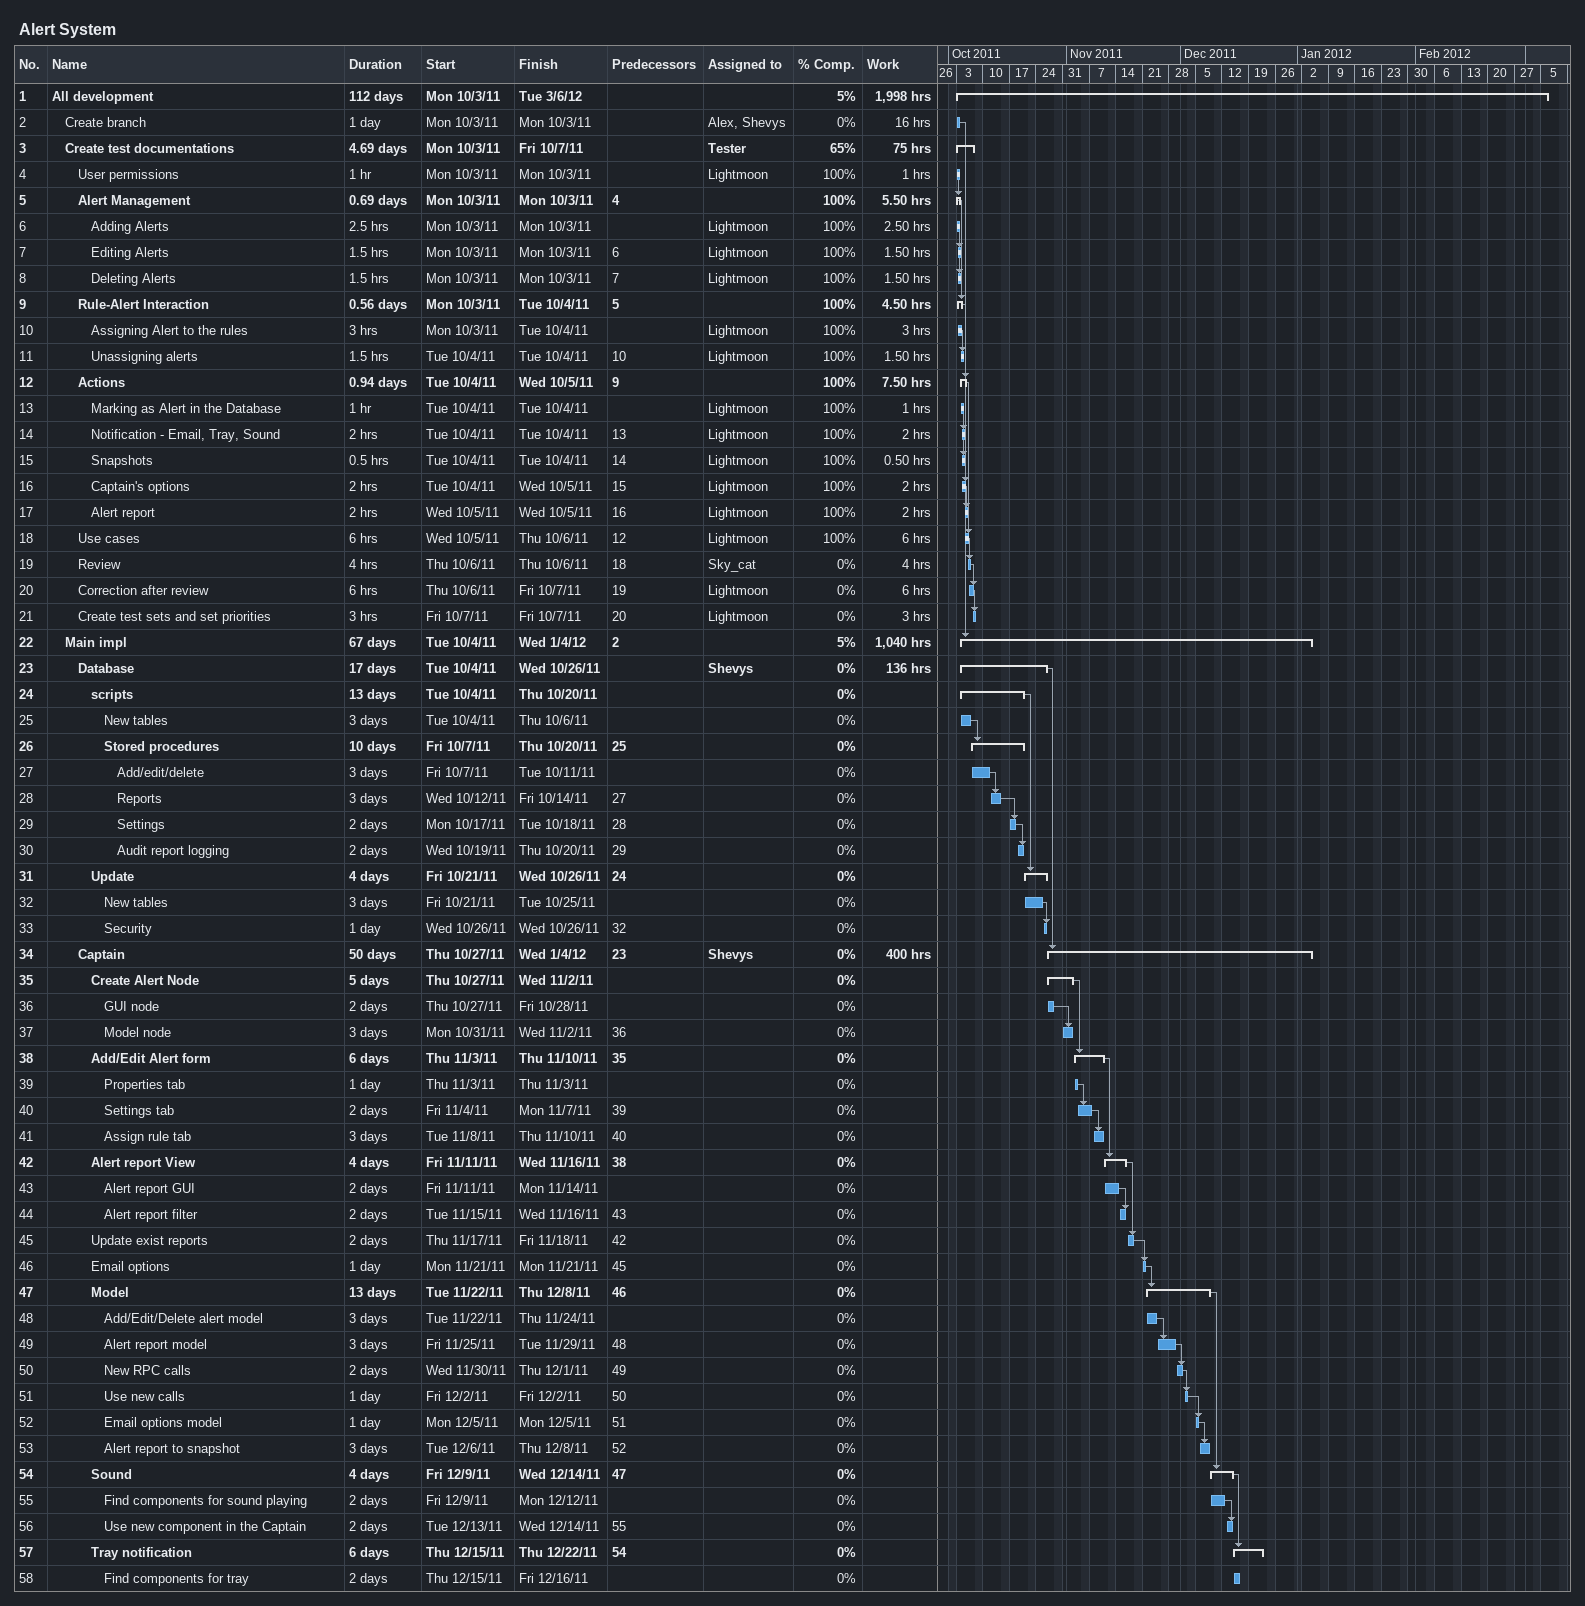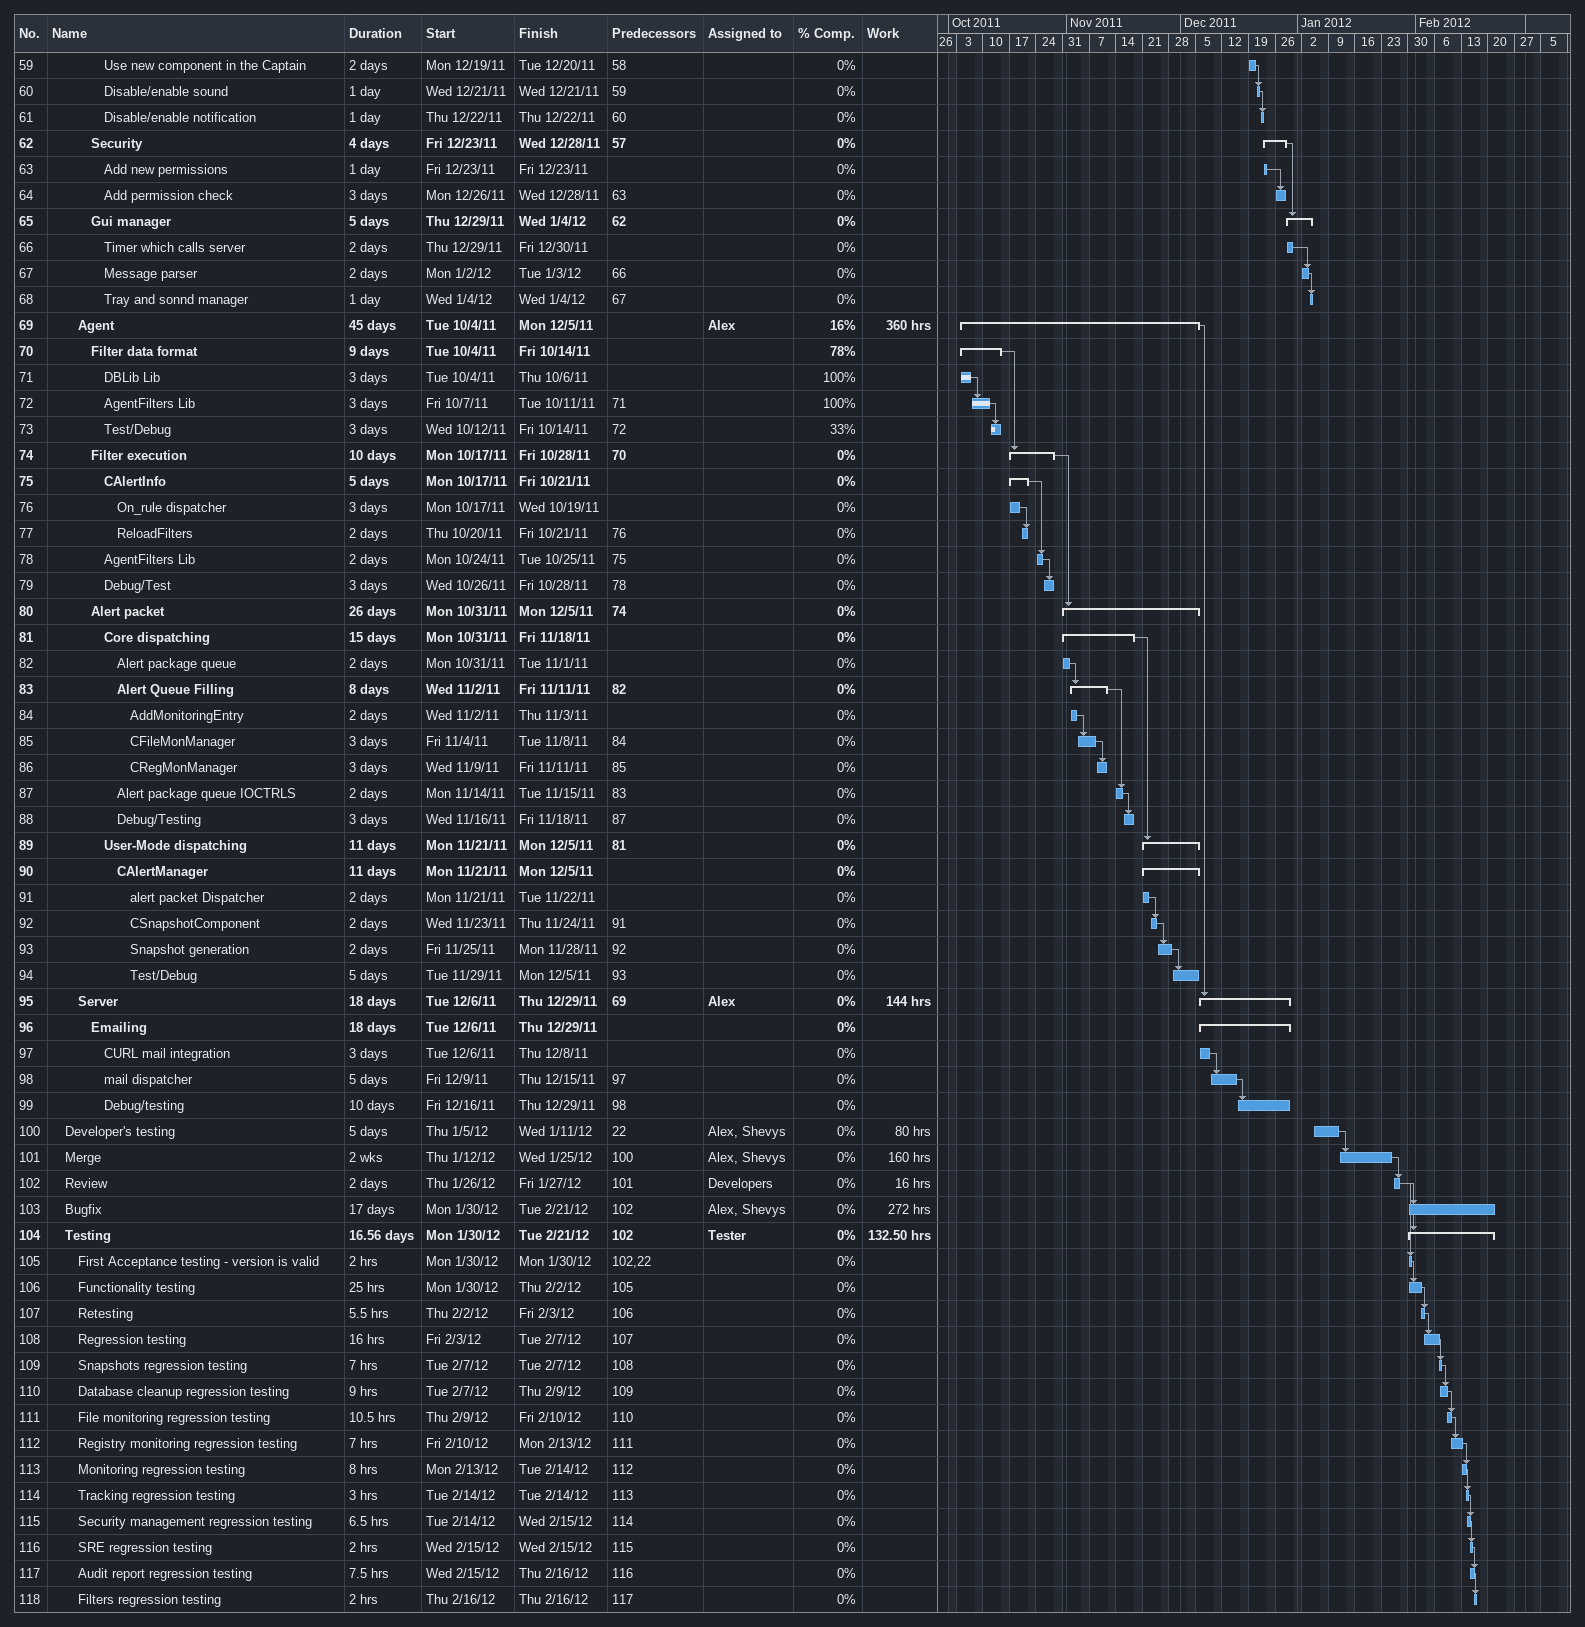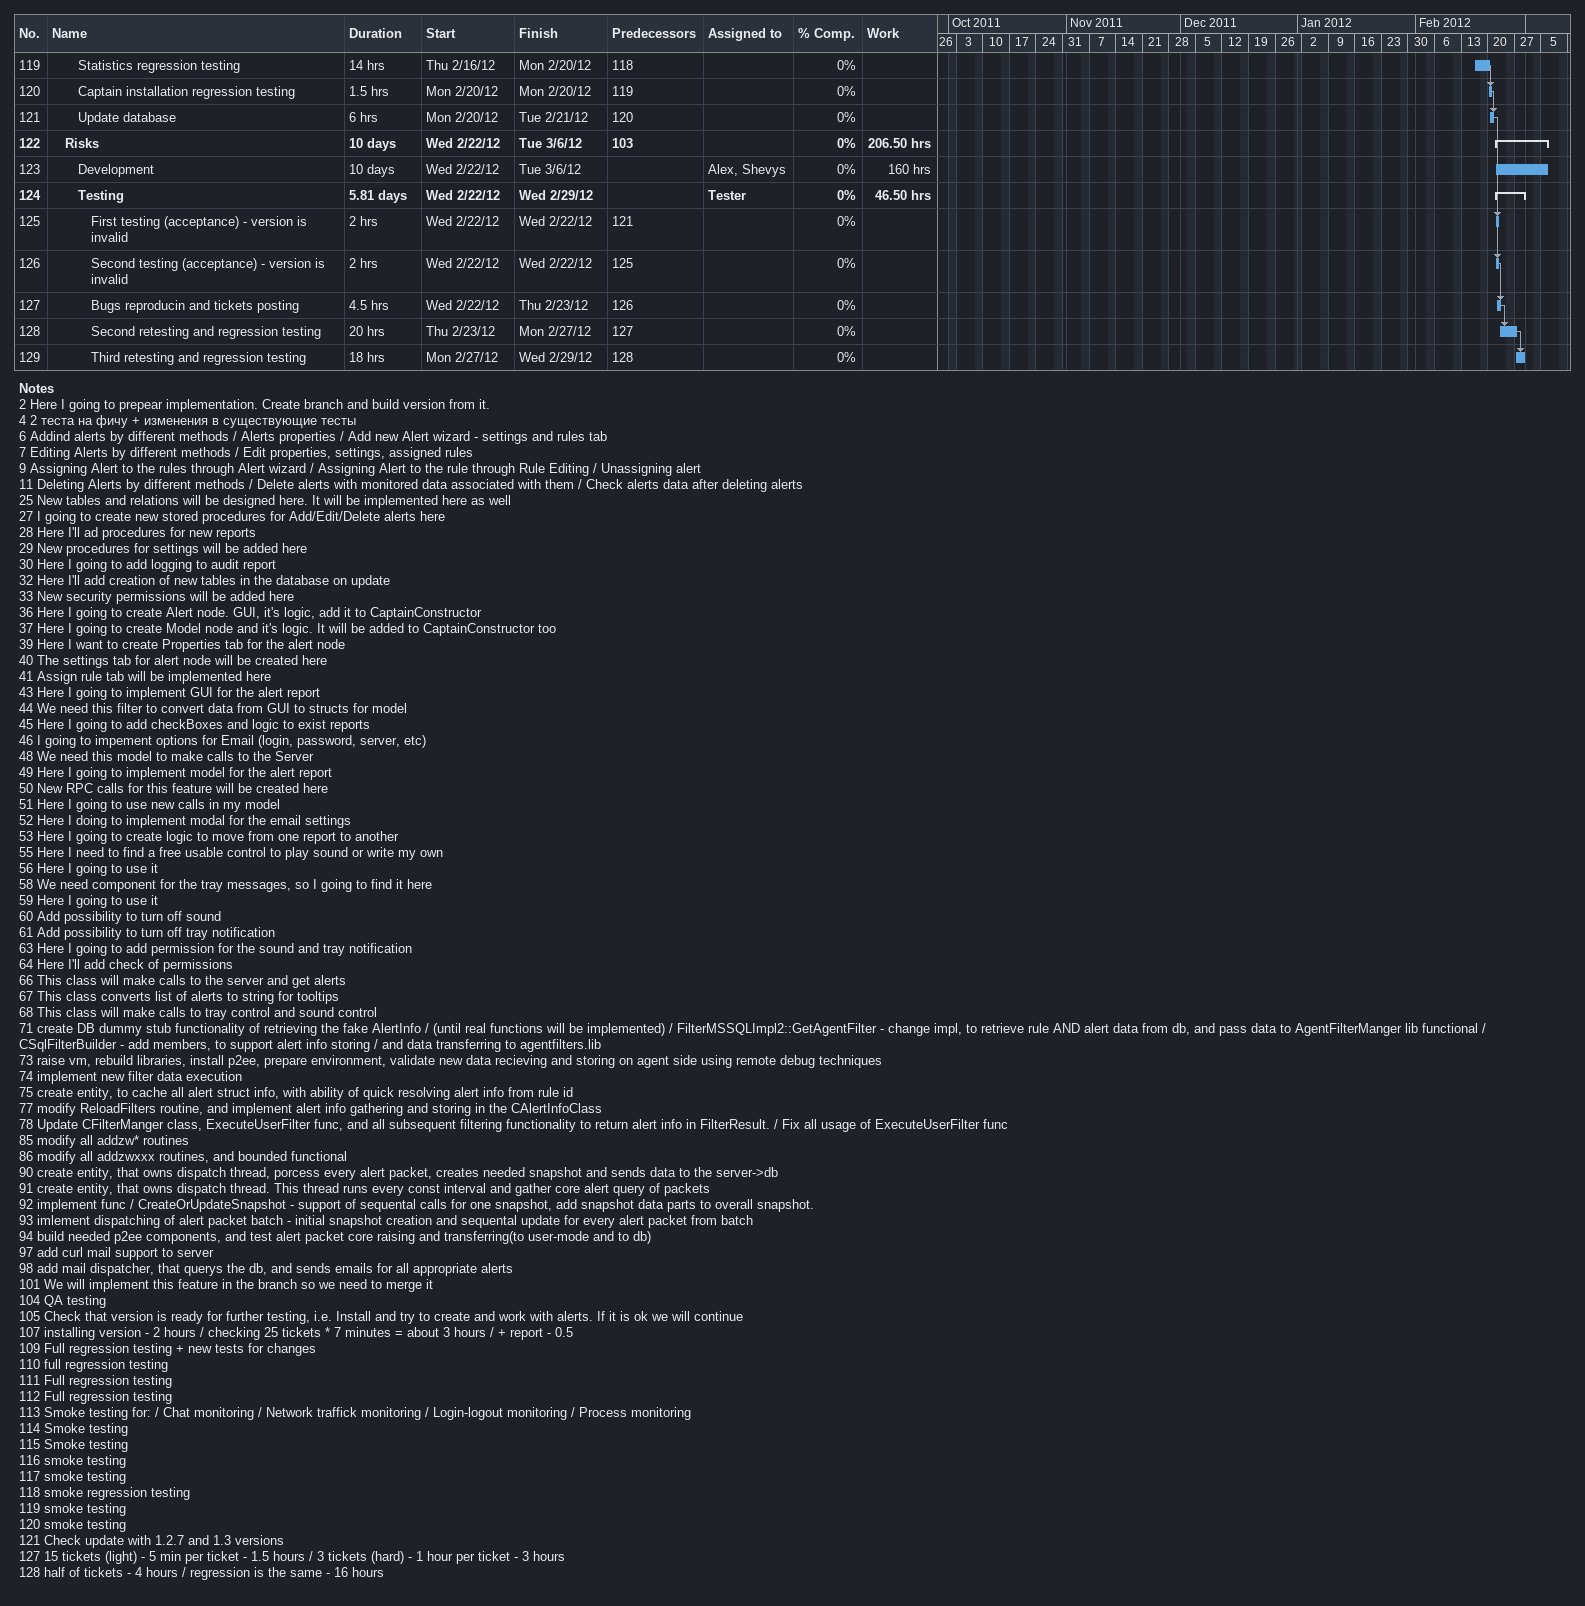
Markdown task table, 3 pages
Alert System

| ID | Level | Task | Duration | Start | Finish | Predecessors | Resources | % complete | Work (h) |
|---|---|---|---|---|---|---|---|---|---|
| 1 | 1 | **All development** | 112d | 2011-10-03 | 2012-03-06 |  |  | 5 | 1998 |
| 2 | 2 | Create branch | 1d | 2011-10-03 | 2011-10-03 |  | Alex, Shevys | 0 | 16 |
| 3 | 2 | **Create test documentations** | 4.69d | 2011-10-03 | 2011-10-07 |  | Tester | 65 | 75 |
| 4 | 3 | User permissions | 1h | 2011-10-03 | 2011-10-03 |  | Lightmoon | 100 | 1 |
| 5 | 3 | **Alert Management** | 0.69d | 2011-10-03 | 2011-10-03 | 4 |  | 100 | 5.50 |
| 6 | 4 | Adding Alerts | 2.5h | 2011-10-03 | 2011-10-03 |  | Lightmoon | 100 | 2.50 |
| 7 | 4 | Editing Alerts | 1.5h | 2011-10-03 | 2011-10-03 | 6 | Lightmoon | 100 | 1.50 |
| 8 | 4 | Deleting Alerts | 1.5h | 2011-10-03 | 2011-10-03 | 7 | Lightmoon | 100 | 1.50 |
| 9 | 3 | **Rule-Alert Interaction** | 0.56d | 2011-10-03 | 2011-10-04 | 5 |  | 100 | 4.50 |
| 10 | 4 | Assigning Alert to the rules | 3h | 2011-10-03 | 2011-10-04 |  | Lightmoon | 100 | 3 |
| 11 | 4 | Unassigning alerts | 1.5h | 2011-10-04 | 2011-10-04 | 10 | Lightmoon | 100 | 1.50 |
| 12 | 3 | **Actions** | 0.94d | 2011-10-04 | 2011-10-05 | 9 |  | 100 | 7.50 |
| 13 | 4 | Marking as Alert in the Database | 1h | 2011-10-04 | 2011-10-04 |  | Lightmoon | 100 | 1 |
| 14 | 4 | Notification - Email, Tray, Sound | 2h | 2011-10-04 | 2011-10-04 | 13 | Lightmoon | 100 | 2 |
| 15 | 4 | Snapshots | 0.5h | 2011-10-04 | 2011-10-04 | 14 | Lightmoon | 100 | 0.50 |
| 16 | 4 | Captain's options | 2h | 2011-10-04 | 2011-10-05 | 15 | Lightmoon | 100 | 2 |
| 17 | 4 | Alert report | 2h | 2011-10-05 | 2011-10-05 | 16 | Lightmoon | 100 | 2 |
| 18 | 3 | Use cases | 6h | 2011-10-05 | 2011-10-06 | 12 | Lightmoon | 100 | 6 |
| 19 | 3 | Review | 4h | 2011-10-06 | 2011-10-06 | 18 | Sky_cat | 0 | 4 |
| 20 | 3 | Correction after review | 6h | 2011-10-06 | 2011-10-07 | 19 | Lightmoon | 0 | 6 |
| 21 | 3 | Create test sets and set priorities | 3h | 2011-10-07 | 2011-10-07 | 20 | Lightmoon | 0 | 3 |
| 22 | 2 | **Main impl** | 67d | 2011-10-04 | 2012-01-04 | 2 |  | 5 | 1040 |
| 23 | 3 | **Database** | 17d | 2011-10-04 | 2011-10-26 |  | Shevys | 0 | 136 |
| 24 | 4 | **scripts** | 13d | 2011-10-04 | 2011-10-20 |  |  | 0 |  |
| 25 | 5 | New tables | 3d | 2011-10-04 | 2011-10-06 |  |  | 0 |  |
| 26 | 5 | **Stored procedures** | 10d | 2011-10-07 | 2011-10-20 | 25 |  | 0 |  |
| 27 | 6 | Add/edit/delete | 3d | 2011-10-07 | 2011-10-11 |  |  | 0 |  |
| 28 | 6 | Reports | 3d | 2011-10-12 | 2011-10-14 | 27 |  | 0 |  |
| 29 | 6 | Settings | 2d | 2011-10-17 | 2011-10-18 | 28 |  | 0 |  |
| 30 | 6 | Audit report logging | 2d | 2011-10-19 | 2011-10-20 | 29 |  | 0 |  |
| 31 | 4 | **Update** | 4d | 2011-10-21 | 2011-10-26 | 24 |  | 0 |  |
| 32 | 5 | New tables | 3d | 2011-10-21 | 2011-10-25 |  |  | 0 |  |
| 33 | 5 | Security | 1d | 2011-10-26 | 2011-10-26 | 32 |  | 0 |  |
| 34 | 3 | **Captain** | 50d | 2011-10-27 | 2012-01-04 | 23 | Shevys | 0 | 400 |
| 35 | 4 | **Create Alert Node** | 5d | 2011-10-27 | 2011-11-02 |  |  | 0 |  |
| 36 | 5 | GUI node | 2d | 2011-10-27 | 2011-10-28 |  |  | 0 |  |
| 37 | 5 | Model node | 3d | 2011-10-31 | 2011-11-02 | 36 |  | 0 |  |
| 38 | 4 | **Add/Edit Alert form** | 6d | 2011-11-03 | 2011-11-10 | 35 |  | 0 |  |
| 39 | 5 | Properties tab | 1d | 2011-11-03 | 2011-11-03 |  |  | 0 |  |
| 40 | 5 | Settings tab | 2d | 2011-11-04 | 2011-11-07 | 39 |  | 0 |  |
| 41 | 5 | Assign rule tab | 3d | 2011-11-08 | 2011-11-10 | 40 |  | 0 |  |
| 42 | 4 | **Alert report View** | 4d | 2011-11-11 | 2011-11-16 | 38 |  | 0 |  |
| 43 | 5 | Alert report GUI | 2d | 2011-11-11 | 2011-11-14 |  |  | 0 |  |
| 44 | 5 | Alert report filter | 2d | 2011-11-15 | 2011-11-16 | 43 |  | 0 |  |
| 45 | 4 | Update exist reports | 2d | 2011-11-17 | 2011-11-18 | 42 |  | 0 |  |
| 46 | 4 | Email options | 1d | 2011-11-21 | 2011-11-21 | 45 |  | 0 |  |
| 47 | 4 | **Model** | 13d | 2011-11-22 | 2011-12-08 | 46 |  | 0 |  |
| 48 | 5 | Add/Edit/Delete alert model | 3d | 2011-11-22 | 2011-11-24 |  |  | 0 |  |
| 49 | 5 | Alert report model | 3d | 2011-11-25 | 2011-11-29 | 48 |  | 0 |  |
| 50 | 5 | New RPC calls | 2d | 2011-11-30 | 2011-12-01 | 49 |  | 0 |  |
| 51 | 5 | Use new calls | 1d | 2011-12-02 | 2011-12-02 | 50 |  | 0 |  |
| 52 | 5 | Email options model | 1d | 2011-12-05 | 2011-12-05 | 51 |  | 0 |  |
| 53 | 5 | Alert report to snapshot | 3d | 2011-12-06 | 2011-12-08 | 52 |  | 0 |  |
| 54 | 4 | **Sound** | 4d | 2011-12-09 | 2011-12-14 | 47 |  | 0 |  |
| 55 | 5 | Find components for sound playing | 2d | 2011-12-09 | 2011-12-12 |  |  | 0 |  |
| 56 | 5 | Use new component in the Captain | 2d | 2011-12-13 | 2011-12-14 | 55 |  | 0 |  |
| 57 | 4 | **Tray notification** | 6d | 2011-12-15 | 2011-12-22 | 54 |  | 0 |  |
| 58 | 5 | Find components for tray | 2d | 2011-12-15 | 2011-12-16 |  |  | 0 |  |
| 59 | 5 | Use new component in the Captain | 2d | 2011-12-19 | 2011-12-20 | 58 |  | 0 |  |
| 60 | 5 | Disable/enable sound | 1d | 2011-12-21 | 2011-12-21 | 59 |  | 0 |  |
| 61 | 5 | Disable/enable notification | 1d | 2011-12-22 | 2011-12-22 | 60 |  | 0 |  |
| 62 | 4 | **Security** | 4d | 2011-12-23 | 2011-12-28 | 57 |  | 0 |  |
| 63 | 5 | Add new permissions | 1d | 2011-12-23 | 2011-12-23 |  |  | 0 |  |
| 64 | 5 | Add permission check | 3d | 2011-12-26 | 2011-12-28 | 63 |  | 0 |  |
| 65 | 4 | **Gui manager** | 5d | 2011-12-29 | 2012-01-04 | 62 |  | 0 |  |
| 66 | 5 | Timer which calls server | 2d | 2011-12-29 | 2011-12-30 |  |  | 0 |  |
| 67 | 5 | Message parser | 2d | 2012-01-02 | 2012-01-03 | 66 |  | 0 |  |
| 68 | 5 | Tray and sonnd manager | 1d | 2012-01-04 | 2012-01-04 | 67 |  | 0 |  |
| 69 | 3 | **Agent** | 45d | 2011-10-04 | 2011-12-05 |  | Alex | 16 | 360 |
| 70 | 4 | **Filter data format** | 9d | 2011-10-04 | 2011-10-14 |  |  | 78 |  |
| 71 | 5 | DBLib Lib | 3d | 2011-10-04 | 2011-10-06 |  |  | 100 |  |
| 72 | 5 | AgentFilters Lib | 3d | 2011-10-07 | 2011-10-11 | 71 |  | 100 |  |
| 73 | 5 | Test/Debug | 3d | 2011-10-12 | 2011-10-14 | 72 |  | 33 |  |
| 74 | 4 | **Filter execution** | 10d | 2011-10-17 | 2011-10-28 | 70 |  | 0 |  |
| 75 | 5 | **CAlertInfo** | 5d | 2011-10-17 | 2011-10-21 |  |  | 0 |  |
| 76 | 6 | On_rule dispatcher | 3d | 2011-10-17 | 2011-10-19 |  |  | 0 |  |
| 77 | 6 | ReloadFilters | 2d | 2011-10-20 | 2011-10-21 | 76 |  | 0 |  |
| 78 | 5 | AgentFilters Lib | 2d | 2011-10-24 | 2011-10-25 | 75 |  | 0 |  |
| 79 | 5 | Debug/Test | 3d | 2011-10-26 | 2011-10-28 | 78 |  | 0 |  |
| 80 | 4 | **Alert packet** | 26d | 2011-10-31 | 2011-12-05 | 74 |  | 0 |  |
| 81 | 5 | **Core dispatching** | 15d | 2011-10-31 | 2011-11-18 |  |  | 0 |  |
| 82 | 6 | Alert package queue | 2d | 2011-10-31 | 2011-11-01 |  |  | 0 |  |
| 83 | 6 | **Alert Queue Filling** | 8d | 2011-11-02 | 2011-11-11 | 82 |  | 0 |  |
| 84 | 7 | AddMonitoringEntry | 2d | 2011-11-02 | 2011-11-03 |  |  | 0 |  |
| 85 | 7 | CFileMonManager | 3d | 2011-11-04 | 2011-11-08 | 84 |  | 0 |  |
| 86 | 7 | CRegMonManager | 3d | 2011-11-09 | 2011-11-11 | 85 |  | 0 |  |
| 87 | 6 | Alert package queue IOCTRLS | 2d | 2011-11-14 | 2011-11-15 | 83 |  | 0 |  |
| 88 | 6 | Debug/Testing | 3d | 2011-11-16 | 2011-11-18 | 87 |  | 0 |  |
| 89 | 5 | **User-Mode dispatching** | 11d | 2011-11-21 | 2011-12-05 | 81 |  | 0 |  |
| 90 | 6 | **CAlertManager** | 11d | 2011-11-21 | 2011-12-05 |  |  | 0 |  |
| 91 | 7 | alert packet Dispatcher | 2d | 2011-11-21 | 2011-11-22 |  |  | 0 |  |
| 92 | 7 | CSnapshotComponent | 2d | 2011-11-23 | 2011-11-24 | 91 |  | 0 |  |
| 93 | 7 | Snapshot generation | 2d | 2011-11-25 | 2011-11-28 | 92 |  | 0 |  |
| 94 | 7 | Test/Debug | 5d | 2011-11-29 | 2011-12-05 | 93 |  | 0 |  |
| 95 | 3 | **Server** | 18d | 2011-12-06 | 2011-12-29 | 69 | Alex | 0 | 144 |
| 96 | 4 | **Emailing** | 18d | 2011-12-06 | 2011-12-29 |  |  | 0 |  |
| 97 | 5 | CURL mail integration | 3d | 2011-12-06 | 2011-12-08 |  |  | 0 |  |
| 98 | 5 | mail dispatcher | 5d | 2011-12-09 | 2011-12-15 | 97 |  | 0 |  |
| 99 | 5 | Debug/testing | 10d | 2011-12-16 | 2011-12-29 | 98 |  | 0 |  |
| 100 | 2 | Developer's testing | 5d | 2012-01-05 | 2012-01-11 | 22 | Alex, Shevys | 0 | 80 |
| 101 | 2 | Merge | 2w | 2012-01-12 | 2012-01-25 | 100 | Alex, Shevys | 0 | 160 |
| 102 | 2 | Review | 2d | 2012-01-26 | 2012-01-27 | 101 | Developers | 0 | 16 |
| 103 | 2 | Bugfix | 17d | 2012-01-30 | 2012-02-21 | 102 | Alex, Shevys | 0 | 272 |
| 104 | 2 | **Testing** | 16.56d | 2012-01-30 | 2012-02-21 | 102 | Tester | 0 | 132.50 |
| 105 | 3 | First Acceptance testing - version is valid | 2h | 2012-01-30 | 2012-01-30 | 102, 22 |  | 0 |  |
| 106 | 3 | Functionality testing | 25h | 2012-01-30 | 2012-02-02 | 105 |  | 0 |  |
| 107 | 3 | Retesting | 5.5h | 2012-02-02 | 2012-02-03 | 106 |  | 0 |  |
| 108 | 3 | Regression testing | 16h | 2012-02-03 | 2012-02-07 | 107 |  | 0 |  |
| 109 | 3 | Snapshots regression testing | 7h | 2012-02-07 | 2012-02-07 | 108 |  | 0 |  |
| 110 | 3 | Database cleanup regression testing | 9h | 2012-02-07 | 2012-02-09 | 109 |  | 0 |  |
| 111 | 3 | File monitoring regression testing | 10.5h | 2012-02-09 | 2012-02-10 | 110 |  | 0 |  |
| 112 | 3 | Registry monitoring regression testing | 7h | 2012-02-10 | 2012-02-13 | 111 |  | 0 |  |
| 113 | 3 | Monitoring regression testing | 8h | 2012-02-13 | 2012-02-14 | 112 |  | 0 |  |
| 114 | 3 | Tracking regression testing | 3h | 2012-02-14 | 2012-02-14 | 113 |  | 0 |  |
| 115 | 3 | Security management regression testing | 6.5h | 2012-02-14 | 2012-02-15 | 114 |  | 0 |  |
| 116 | 3 | SRE regression testing | 2h | 2012-02-15 | 2012-02-15 | 115 |  | 0 |  |
| 117 | 3 | Audit report regression testing | 7.5h | 2012-02-15 | 2012-02-16 | 116 |  | 0 |  |
| 118 | 3 | Filters regression testing | 2h | 2012-02-16 | 2012-02-16 | 117 |  | 0 |  |
| 119 | 3 | Statistics regression testing | 14h | 2012-02-16 | 2012-02-20 | 118 |  | 0 |  |
| 120 | 3 | Captain installation regression testing | 1.5h | 2012-02-20 | 2012-02-20 | 119 |  | 0 |  |
| 121 | 3 | Update database | 6h | 2012-02-20 | 2012-02-21 | 120 |  | 0 |  |
| 122 | 2 | **Risks** | 10d | 2012-02-22 | 2012-03-06 | 103 |  | 0 | 206.50 |
| 123 | 3 | Development | 10d | 2012-02-22 | 2012-03-06 |  | Alex, Shevys | 0 | 160 |
| 124 | 3 | **Testing** | 5.81d | 2012-02-22 | 2012-02-29 |  | Tester | 0 | 46.50 |
| 125 | 4 | First testing (acceptance) - version is invalid | 2h | 2012-02-22 | 2012-02-22 | 121 |  | 0 |  |
| 126 | 4 | Second testing (acceptance) - version is invalid | 2h | 2012-02-22 | 2012-02-22 | 125 |  | 0 |  |
| 127 | 4 | Bugs reproducin and tickets posting | 4.5h | 2012-02-22 | 2012-02-23 | 126 |  | 0 |  |
| 128 | 4 | Second retesting and regression testing | 20h | 2012-02-23 | 2012-02-27 | 127 |  | 0 |  |
| 129 | 4 | Third retesting and regression testing | 18h | 2012-02-27 | 2012-02-29 | 128 |  | 0 |  |

Notes
- 2: Here I going to prepear implementation. Create branch and build version from it.
- 4: 2 теста на фичу + изменения в существующие тесты
- 6: Addind alerts by different methods / Alerts properties / Add new Alert wizard - settings and rules tab
- 7: Editing Alerts by different methods / Edit properties, settings, assigned rules
- 9: Assigning Alert to the rules through Alert wizard / Assigning Alert to the rule through Rule Editing / Unassigning alert
- 11: Deleting Alerts by different methods / Delete alerts with monitored data associated with them / Check alerts data after deleting alerts
- 25: New tables and relations will be designed here. It will be implemented here as well
- 27: I going to create new stored procedures for Add/Edit/Delete alerts here
- 28: Here I'll ad procedures for new reports
- 29: New procedures for settings will be added here
- 30: Here I going to add logging to audit report
- 32: Here I'll add creation of new tables in the database on update
- 33: New security permissions will be added here
- 36: Here I going to create Alert node. GUI, it's logic, add it to CaptainConstructor
- 37: Here I going to create Model node and it's logic. It will be added to CaptainConstructor too
- 39: Here I want to create Properties tab for the alert node
- 40: The settings tab for alert node will be created here
- 41: Assign rule tab will be implemented here
- 43: Here I going to implement GUI for the alert report
- 44: We need this filter to convert data from GUI to structs for model
- 45: Here I going to add checkBoxes and logic to exist reports
- 46: I going to impement options for Email (login, password, server, etc)
- 48: We need this model to make calls to the Server
- 49: Here I going to implement model for the alert report
- 50: New RPC calls for this feature will be created here
- 51: Here I going to use new calls in my model
- 52: Here I doing to implement modal for the email settings
- 53: Here I going to create logic to move from one report to another
- 55: Here I need to find a free usable control to play sound or write my own
- 56: Here I going to use it
- 58: We need component for the tray messages, so I going to find it here
- 59: Here I going to use it
- 60: Add possibility to turn off sound
- 61: Add possibility to turn off tray notification
- 63: Here I going to add permission for the sound and tray notification
- 64: Here I'll add check of permissions
- 66: This class will make calls to the server and get alerts
- 67: This class converts list of alerts to string for tooltips
- 68: This class will make calls to tray control and sound control
- 71: create DB dummy stub functionality of retrieving the fake AlertInfo / (until real functions will be implemented) / FilterMSSQLImpl2::GetAgentFilter - change impl, to retrieve rule AND alert data from db, and pass data to AgentFilterManger lib functional / CSqlFilterBuilder - add members, to support alert info storing / and data transferring to agentfilters.lib
- 73: raise vm, rebuild libraries, install p2ee, prepare environment, validate new data recieving and storing on agent side using remote debug techniques
- 74: implement new filter data execution
- 75: create entity, to cache all alert struct info, with ability of quick resolving alert info from rule id
- 77: modify ReloadFilters routine, and implement alert info gathering and storing in the CAlertInfoClass
- 78: Update CFilterManger class, ExecuteUserFilter func, and all subsequent filtering functionality to return alert info in FilterResult. / Fix all usage of ExecuteUserFilter func
- 85: modify all addzw* routines
- 86: modify all addzwxxx routines, and bounded functional
- 90: create entity, that owns dispatch thread, porcess every alert packet, creates needed snapshot and sends data to the server->db
- 91: create entity, that owns dispatch thread. This thread runs every const interval and gather core alert query of packets
- 92: implement func / CreateOrUpdateSnapshot - support of sequental calls for one snapshot, add snapshot data parts to overall snapshot.
- 93: imlement dispatching of alert packet batch - initial snapshot creation and sequental update for every alert packet from batch
- 94: build needed p2ee components, and test alert packet core raising and transferring(to user-mode and to db)
- 97: add curl mail support to server
- 98: add mail dispatcher, that querys the db, and sends emails for all appropriate alerts
- 101: We will implement this feature in the branch so we need to merge it
- 104: QA testing
- 105: Check that version is ready for further testing, i.e. Install and try to create and work with alerts. If it is ok we will continue
- 107: installing version - 2 hours / checking 25 tickets * 7 minutes = about 3 hours / + report - 0.5
- 109: Full regression testing + new tests for changes
- 110: full regression testing
- 111: Full regression testing
- 112: Full regression testing
- 113: Smoke testing for: / Chat monitoring / Network traffick monitoring / Login-logout monitoring / Process monitoring
- 114: Smoke testing
- 115: Smoke testing
- 116: smoke testing
- 117: smoke testing
- 118: smoke regression testing
- 119: smoke testing
- 120: smoke testing
- 121: Check update with 1.2.7 and 1.3 versions
- 127: 15 tickets (light) - 5 min per ticket - 1.5 hours / 3 tickets (hard) - 1 hour per ticket - 3 hours
- 128: half of tickets - 4 hours / regression is the same - 16 hours
